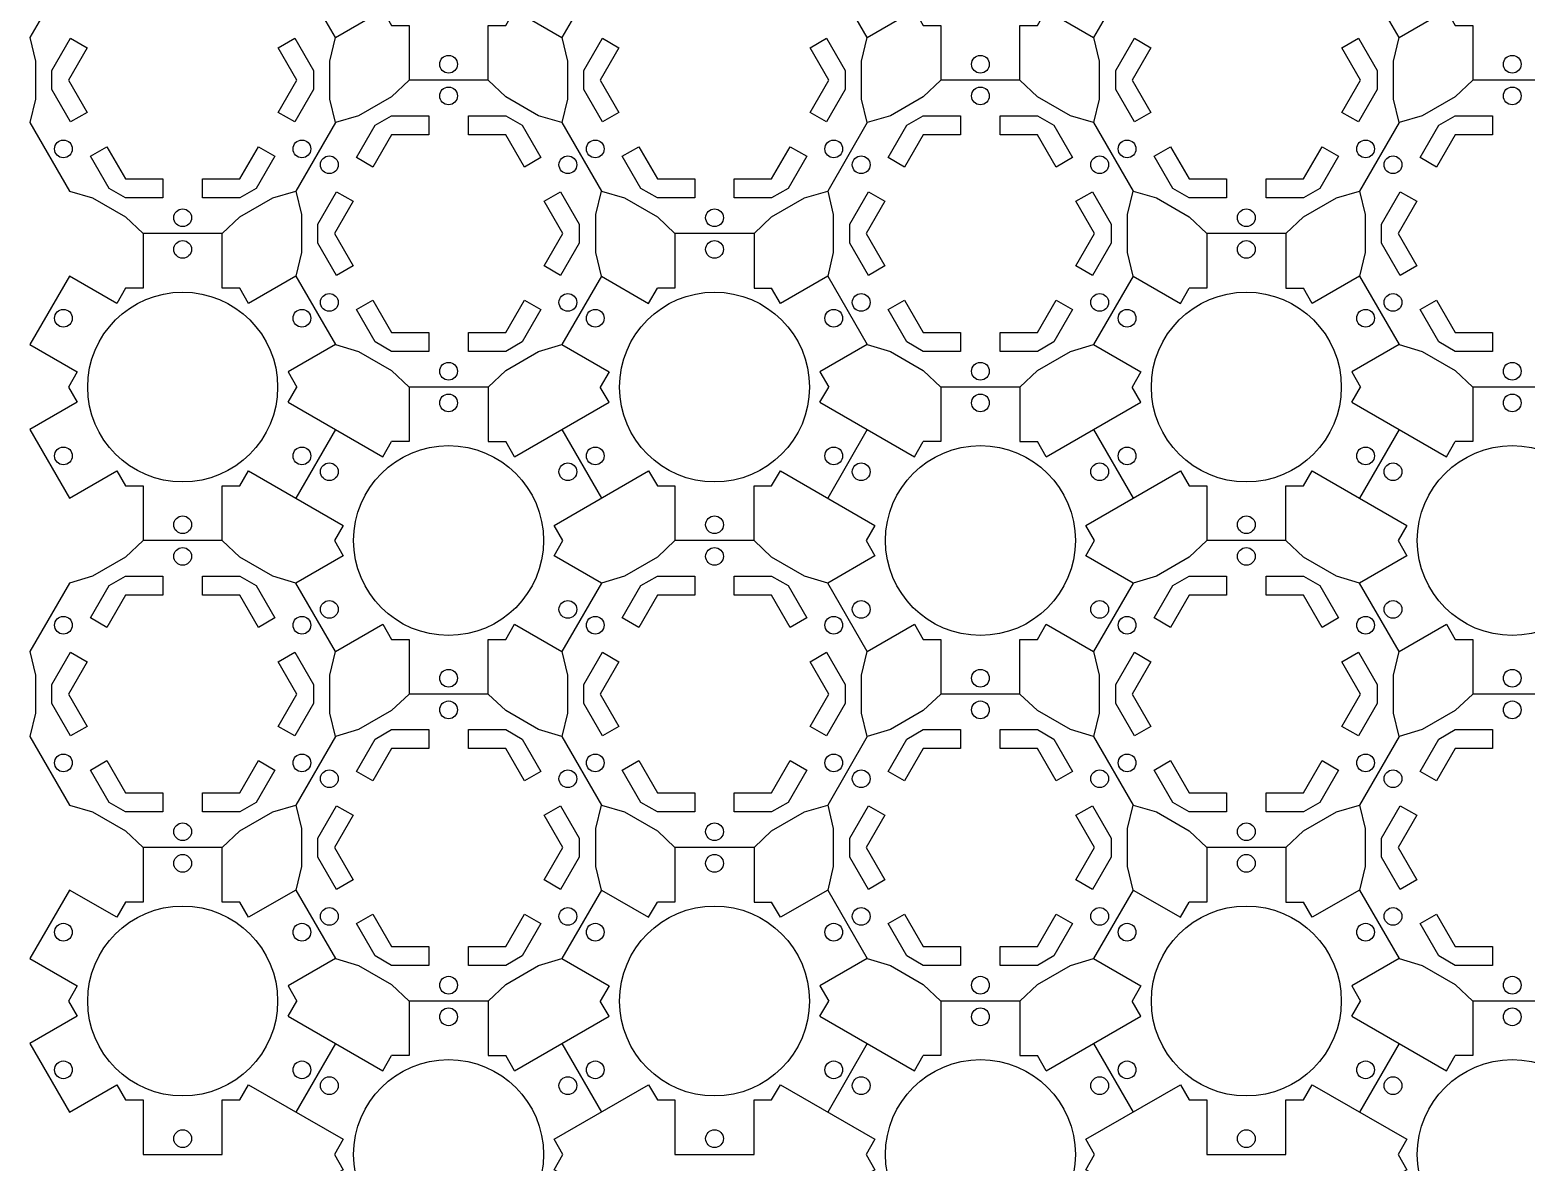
# Model space of a CAD drawing. Header units: inches. Extents: x 0.1 to 23.9, y 0.6 to 24.
# Drawn here: x 0.07 to 9.53, y 8.45 to 15.61 of the extents above; entities that cross this region are included whole.
import ezdxf

# ---------------------------------------------------------------- set-up
doc = ezdxf.new("R2010")
doc.units = ezdxf.units.IN
doc.header["$MEASUREMENT"] = 0

msp = doc.modelspace()

# ---------------------------------------------------------------- linework, layer by layer
at = {"color": 7}
for p, q in [((2.4696, 15.2928), (2.3588, 15.1878)), ((2.9696, 15.2928), (2.4696, 15.2928)), ((3.0805, 15.1878), (2.9696, 15.2928)), ((5.8298, 15.2928), (5.719, 15.1878)), ((6.3298, 15.2928), (5.8298, 15.2928)), ((6.4406, 15.1878), (6.3298, 15.2928)), ((9.19, 15.2928), (9.0791, 15.1878)), ((9.69, 15.2928), (9.19, 15.2928)), ((2.3588, 15.1878), (2.1509, 15.0678)), ((3.2883, 15.0678), (3.0805, 15.1878)), ((5.719, 15.1878), (5.5111, 15.0678)), ((6.6485, 15.0678), (6.4406, 15.1878)), ((9.0791, 15.1878), (8.8713, 15.0678)), ((2.1509, 15.0678), (2.0046, 15.0243)), ((3.4347, 15.0243), (3.2883, 15.0678)), ((5.5111, 15.0678), (5.3648, 15.0243)), ((6.7948, 15.0243), (6.6485, 15.0678)), ((8.8713, 15.0678), (8.7249, 15.0243)), ((2.0046, 15.0243), (1.7546, 14.5913)), ((5.3648, 15.0243), (5.1148, 14.5913)), ((8.7249, 15.0243), (8.4749, 14.5913)), ((1.7546, 14.5913), (1.7901, 14.4428)), ((5.1148, 14.5913), (5.1503, 14.4428)), ((8.4749, 14.5913), (8.5104, 14.4428)), ((1.7901, 14.4428), (1.7901, 14.2028)), ((5.1503, 14.4428), (5.1503, 14.2028)), ((8.5104, 14.4428), (8.5104, 14.2028)), ((4.1497, 14.3228), (4.1497, 13.9778)), ((4.6497, 14.3228), (4.1497, 14.3228)), ((4.6497, 14.3228), (4.6497, 13.9778)), ((7.5099, 14.3228), (7.5099, 13.9778)), ((8.0099, 14.3228), (7.5099, 14.3228)), ((8.0099, 14.3228), (8.0099, 13.9778)), ((1.7901, 14.2028), (1.7546, 14.0543)), ((5.1503, 14.2028), (5.1148, 14.0543)), ((8.5104, 14.2028), (8.4749, 14.0543)), ((1.7546, 14.0543), (2.0046, 13.6213)), ((3.6847, 14.0543), (3.4347, 13.6213)), ((3.6847, 14.0543), (3.9834, 13.8818)), ((5.1148, 14.0543), (4.816, 13.8818)), ((5.1148, 14.0543), (5.3648, 13.6213)), ((7.0448, 14.0543), (6.7948, 13.6213)), ((7.0448, 14.0543), (7.3436, 13.8818)), ((8.4749, 14.0543), (8.1762, 13.8818)), ((8.4749, 14.0543), (8.7249, 13.6213)), ((3.9834, 13.8818), (4.0389, 13.9778)), ((4.1497, 13.9778), (4.0389, 13.9778)), ((4.6497, 13.9778), (4.7606, 13.9778)), ((4.816, 13.8818), (4.7606, 13.9778)), ((7.3436, 13.8818), (7.399, 13.9778)), ((7.5099, 13.9778), (7.399, 13.9778)), ((8.0099, 13.9778), (8.1207, 13.9778)), ((8.1762, 13.8818), (8.1207, 13.9778)), ((2.0046, 13.6213), (1.7058, 13.4488)), ((2.0046, 13.6213), (2.1509, 13.5778)), ((3.4347, 13.6213), (3.7334, 13.4488)), ((5.3648, 13.6213), (5.066, 13.4488)), ((5.3648, 13.6213), (5.5111, 13.5778)), ((6.7948, 13.6213), (7.0936, 13.4488)), ((8.7249, 13.6213), (8.4262, 13.4488)), ((8.7249, 13.6213), (8.8713, 13.5778)), ((2.1509, 13.5778), (2.3588, 13.4578)), ((5.5111, 13.5778), (5.719, 13.4578)), ((8.8713, 13.5778), (9.0791, 13.4578)), ((1.7058, 13.4488), (1.7612, 13.3528)), ((2.3588, 13.4578), (2.4696, 13.3528)), ((3.7334, 13.4488), (3.678, 13.3528)), ((5.066, 13.4488), (5.1214, 13.3528)), ((5.719, 13.4578), (5.8298, 13.3528)), ((7.0936, 13.4488), (7.0382, 13.3528)), ((8.4262, 13.4488), (8.4816, 13.3528)), ((9.0791, 13.4578), (9.19, 13.3528)), ((1.7058, 13.2568), (1.7612, 13.3528)), ((2.4696, 13.3528), (2.4696, 13.0078)), ((2.9696, 13.3528), (2.4696, 13.3528)), ((2.9696, 13.3528), (2.9696, 13.0078)), ((3.7334, 13.2568), (3.678, 13.3528)), ((5.066, 13.2568), (5.1214, 13.3528)), ((5.8298, 13.3528), (5.8298, 13.0078)), ((6.3298, 13.3528), (5.8298, 13.3528)), ((6.3298, 13.3528), (6.3298, 13.0078)), ((7.0936, 13.2568), (7.0382, 13.3528)), ((8.4262, 13.2568), (8.4816, 13.3528)), ((9.19, 13.3528), (9.19, 13.0078)), ((9.69, 13.3528), (9.19, 13.3528)), ((1.7058, 13.2568), (2.3034, 12.9118)), ((3.1359, 12.9118), (3.7334, 13.2568)), ((5.066, 13.2568), (5.6635, 12.9118)), ((6.4961, 12.9118), (7.0936, 13.2568)), ((8.4262, 13.2568), (9.0237, 12.9118)), ((2.0046, 13.0843), (1.7546, 12.6513)), ((3.4347, 13.0843), (3.6847, 12.6513)), ((5.3648, 13.0843), (5.1148, 12.6513)), ((6.7948, 13.0843), (7.0448, 12.6513)), ((8.7249, 13.0843), (8.4749, 12.6513)), ((2.3034, 12.9118), (2.3588, 13.0078)), ((2.4696, 13.0078), (2.3588, 13.0078)), ((2.9696, 13.0078), (3.0805, 13.0078)), ((3.1359, 12.9118), (3.0805, 13.0078)), ((5.6635, 12.9118), (5.719, 13.0078)), ((5.8298, 13.0078), (5.719, 13.0078)), ((6.3298, 13.0078), (6.4406, 13.0078)), ((6.4961, 12.9118), (6.4406, 13.0078)), ((9.0237, 12.9118), (9.0791, 13.0078)), ((9.19, 13.0078), (9.0791, 13.0078)), ((2.4696, 11.4128), (2.3588, 11.3078)), ((2.9696, 11.4128), (2.4696, 11.4128)), ((3.0805, 11.3078), (2.9696, 11.4128)), ((5.8298, 11.4128), (5.719, 11.3078)), ((6.3298, 11.4128), (5.8298, 11.4128)), ((6.4406, 11.3078), (6.3298, 11.4128)), ((9.19, 11.4128), (9.0791, 11.3078)), ((9.69, 11.4128), (9.19, 11.4128)), ((2.3588, 11.3078), (2.1509, 11.1878)), ((3.2883, 11.1878), (3.0805, 11.3078)), ((5.719, 11.3078), (5.5111, 11.1878)), ((6.6485, 11.1878), (6.4406, 11.3078)), ((9.0791, 11.3078), (8.8713, 11.1878)), ((2.1509, 11.1878), (2.0046, 11.1443)), ((3.4347, 11.1443), (3.2883, 11.1878)), ((5.5111, 11.1878), (5.3648, 11.1443)), ((6.7948, 11.1443), (6.6485, 11.1878)), ((8.8713, 11.1878), (8.7249, 11.1443)), ((2.0046, 11.1443), (1.7546, 10.7113)), ((5.3648, 11.1443), (5.1148, 10.7113)), ((8.7249, 11.1443), (8.4749, 10.7113)), ((1.7546, 10.7113), (1.7901, 10.5628)), ((5.1148, 10.7113), (5.1503, 10.5628)), ((8.4749, 10.7113), (8.5104, 10.5628)), ((1.7901, 10.5628), (1.7901, 10.3228)), ((5.1503, 10.5628), (5.1503, 10.3228)), ((8.5104, 10.5628), (8.5104, 10.3228)), ((4.1497, 10.4428), (4.1497, 10.0978)), ((4.6497, 10.4428), (4.1497, 10.4428)), ((4.6497, 10.4428), (4.6497, 10.0978)), ((7.5099, 10.4428), (7.5099, 10.0978)), ((8.0099, 10.4428), (7.5099, 10.4428)), ((8.0099, 10.4428), (8.0099, 10.0978)), ((1.7901, 10.3228), (1.7546, 10.1743)), ((5.1503, 10.3228), (5.1148, 10.1743)), ((8.5104, 10.3228), (8.4749, 10.1743)), ((1.7546, 10.1743), (2.0046, 9.7413)), ((3.6847, 10.1743), (3.4347, 9.7413)), ((3.6847, 10.1743), (3.9834, 10.0018)), ((5.1148, 10.1743), (4.816, 10.0018)), ((5.1148, 10.1743), (5.3648, 9.7413)), ((7.0448, 10.1743), (6.7948, 9.7413)), ((7.0448, 10.1743), (7.3436, 10.0018)), ((8.4749, 10.1743), (8.1762, 10.0018)), ((8.4749, 10.1743), (8.7249, 9.7413)), ((3.9834, 10.0018), (4.0389, 10.0978)), ((4.1497, 10.0978), (4.0389, 10.0978)), ((4.6497, 10.0978), (4.7606, 10.0978)), ((4.816, 10.0018), (4.7606, 10.0978)), ((7.3436, 10.0018), (7.399, 10.0978)), ((7.5099, 10.0978), (7.399, 10.0978)), ((8.0099, 10.0978), (8.1207, 10.0978)), ((8.1762, 10.0018), (8.1207, 10.0978)), ((2.0046, 9.7413), (1.7058, 9.5688)), ((2.0046, 9.7413), (2.1509, 9.6978)), ((3.4347, 9.7413), (3.7334, 9.5688)), ((5.3648, 9.7413), (5.066, 9.5688)), ((5.3648, 9.7413), (5.5111, 9.6978)), ((6.7948, 9.7413), (7.0936, 9.5688)), ((8.7249, 9.7413), (8.4262, 9.5688)), ((8.7249, 9.7413), (8.8713, 9.6978)), ((2.1509, 9.6978), (2.3588, 9.5778)), ((5.5111, 9.6978), (5.719, 9.5778)), ((8.8713, 9.6978), (9.0791, 9.5778)), ((1.7058, 9.5688), (1.7612, 9.4728)), ((2.3588, 9.5778), (2.4696, 9.4728)), ((3.7334, 9.5688), (3.678, 9.4728)), ((5.066, 9.5688), (5.1214, 9.4728)), ((5.719, 9.5778), (5.8298, 9.4728)), ((7.0936, 9.5688), (7.0382, 9.4728)), ((8.4262, 9.5688), (8.4816, 9.4728)), ((9.0791, 9.5778), (9.19, 9.4728)), ((1.7058, 9.3768), (1.7612, 9.4728)), ((2.4696, 9.4728), (2.4696, 9.1278)), ((2.9696, 9.4728), (2.4696, 9.4728)), ((2.9696, 9.4728), (2.9696, 9.1278)), ((3.7334, 9.3768), (3.678, 9.4728)), ((5.066, 9.3768), (5.1214, 9.4728)), ((5.8298, 9.4728), (5.8298, 9.1278)), ((6.3298, 9.4728), (5.8298, 9.4728)), ((6.3298, 9.4728), (6.3298, 9.1278)), ((7.0936, 9.3768), (7.0382, 9.4728)), ((8.4262, 9.3768), (8.4816, 9.4728)), ((9.19, 9.4728), (9.19, 9.1278)), ((9.69, 9.4728), (9.19, 9.4728)), ((1.7058, 9.3768), (2.3034, 9.0318)), ((3.1359, 9.0318), (3.7334, 9.3768)), ((5.066, 9.3768), (5.6635, 9.0318)), ((6.4961, 9.0318), (7.0936, 9.3768)), ((8.4262, 9.3768), (9.0237, 9.0318)), ((2.0046, 9.2043), (1.7546, 8.7713)), ((3.4347, 9.2043), (3.6847, 8.7713)), ((5.3648, 9.2043), (5.1148, 8.7713)), ((6.7948, 9.2043), (7.0448, 8.7713)), ((8.7249, 9.2043), (8.4749, 8.7713)), ((2.3034, 9.0318), (2.3588, 9.1278)), ((2.4696, 9.1278), (2.3588, 9.1278)), ((2.9696, 9.1278), (3.0805, 9.1278)), ((3.1359, 9.0318), (3.0805, 9.1278)), ((5.6635, 9.0318), (5.719, 9.1278)), ((5.8298, 9.1278), (5.719, 9.1278)), ((6.3298, 9.1278), (6.4406, 9.1278)), ((6.4961, 9.0318), (6.4406, 9.1278)), ((9.0237, 9.0318), (9.0791, 9.1278)), ((9.19, 9.1278), (9.0791, 9.1278))]:
    msp.add_line(p, q, dxfattribs=at)
for points in [[(2.0046, 15.0243), (1.9691, 15.1728), (1.9691, 15.4128), (2.0046, 15.5613), (1.7546, 15.9943), (1.6082, 16.0378), (1.4004, 16.1578), (1.2895, 16.2628), (0.7895, 16.2628), (0.6787, 16.1578), (0.4708, 16.0378), (0.3245, 15.9943), (0.0745, 15.5613), (0.11, 15.4128), (0.11, 15.1728), (0.0745, 15.0243), (0.3245, 14.5913), (0.4708, 14.5478), (0.6787, 14.4278), (0.7895, 14.3228)], [(5.3648, 15.0243), (5.3292, 15.1728), (5.3292, 15.4128), (5.3648, 15.5613), (5.1148, 15.9943), (4.9684, 16.0378), (4.7606, 16.1578), (4.6497, 16.2628), (4.1497, 16.2628), (4.0389, 16.1578), (3.831, 16.0378), (3.6847, 15.9943), (3.4347, 15.5613), (3.4702, 15.4128), (3.4702, 15.1728), (3.4347, 15.0243), (3.6847, 14.5913)], [(8.7249, 15.0243), (8.6894, 15.1728), (8.6894, 15.4128), (8.7249, 15.5613), (8.4749, 15.9943), (8.3286, 16.0378), (8.1207, 16.1578), (8.0099, 16.2628), (7.5099, 16.2628), (7.399, 16.1578), (7.1912, 16.0378), (7.0448, 15.9943), (6.7948, 15.5613), (6.8304, 15.4128), (6.8304, 15.1728), (6.7948, 15.0243), (7.0448, 14.5913)], [(2.0046, 15.5613), (2.3034, 15.7338), (2.3588, 15.6378), (2.4696, 15.6378), (2.4696, 15.2928)], [(2.9696, 15.2928), (2.9696, 15.6378), (3.0805, 15.6378), (3.1359, 15.7338), (3.4347, 15.5613)], [(5.3648, 15.5613), (5.6635, 15.7338), (5.719, 15.6378), (5.8298, 15.6378), (5.8298, 15.2928)], [(6.3298, 15.2928), (6.3298, 15.6378), (6.4406, 15.6378), (6.4961, 15.7338), (6.7948, 15.5613)], [(8.7249, 15.5613), (9.0237, 15.7338), (9.0791, 15.6378), (9.19, 15.6378), (9.19, 15.2928)], [(1.2895, 14.3228), (1.4004, 14.4278), (1.6082, 14.5478), (1.7546, 14.5913)], [(3.6847, 14.0543), (3.6492, 14.2028), (3.6492, 14.4428), (3.6847, 14.5913), (3.831, 14.5478), (4.0389, 14.4278), (4.1497, 14.3228)], [(4.6497, 14.3228), (4.7606, 14.4278), (4.9684, 14.5478), (5.1148, 14.5913)], [(7.0448, 14.0543), (7.0093, 14.2028), (7.0093, 14.4428), (7.0448, 14.5913), (7.1912, 14.5478), (7.399, 14.4278), (7.5099, 14.3228)], [(8.0099, 14.3228), (8.1207, 14.4278), (8.3286, 14.5478), (8.4749, 14.5913)], [(1.7546, 14.0543), (1.4558, 13.8818), (1.4004, 13.9778), (1.2895, 13.9778), (1.2895, 14.3228), (0.7895, 14.3228), (0.7895, 13.9778), (0.6787, 13.9778), (0.6233, 13.8818), (0.3245, 14.0543), (0.0745, 13.6213), (0.3733, 13.4488), (0.3178, 13.3528), (0.3733, 13.2568), (0.0745, 13.0843), (0.3245, 12.6513), (0.6233, 12.8238), (0.6787, 12.7278), (0.7895, 12.7278), (0.7895, 12.3828)], [(2.9696, 13.3528), (3.0805, 13.4578), (3.2883, 13.5778), (3.4347, 13.6213)], [(6.3298, 13.3528), (6.4406, 13.4578), (6.6485, 13.5778), (6.7948, 13.6213)], [(1.2895, 12.3828), (1.2895, 12.7278), (1.4004, 12.7278), (1.4558, 12.8238), (2.0534, 12.4788), (1.9979, 12.3828), (2.0534, 12.2868), (1.7546, 12.1143)], [(3.6847, 12.1143), (3.3859, 12.2868), (3.4413, 12.3828), (3.3859, 12.4788), (3.9834, 12.8238), (4.0389, 12.7278), (4.1497, 12.7278), (4.1497, 12.3828)], [(4.6497, 12.3828), (4.6497, 12.7278), (4.7606, 12.7278), (4.816, 12.8238), (5.4135, 12.4788), (5.3581, 12.3828), (5.4135, 12.2868), (5.1148, 12.1143)], [(7.0448, 12.1143), (6.7461, 12.2868), (6.8015, 12.3828), (6.7461, 12.4788), (7.3436, 12.8238), (7.399, 12.7278), (7.5099, 12.7278), (7.5099, 12.3828)], [(8.0099, 12.3828), (8.0099, 12.7278), (8.1207, 12.7278), (8.1762, 12.8238), (8.7737, 12.4788), (8.7183, 12.3828), (8.7737, 12.2868), (8.4749, 12.1143)], [(2.0046, 11.1443), (1.9691, 11.2928), (1.9691, 11.5328), (2.0046, 11.6813), (1.7546, 12.1143), (1.6082, 12.1578), (1.4004, 12.2778), (1.2895, 12.3828), (0.7895, 12.3828), (0.6787, 12.2778), (0.4708, 12.1578), (0.3245, 12.1143), (0.0745, 11.6813), (0.11, 11.5328), (0.11, 11.2928), (0.0745, 11.1443), (0.3245, 10.7113), (0.4708, 10.6678), (0.6787, 10.5478), (0.7895, 10.4428)], [(5.3648, 11.1443), (5.3292, 11.2928), (5.3292, 11.5328), (5.3648, 11.6813), (5.1148, 12.1143), (4.9684, 12.1578), (4.7606, 12.2778), (4.6497, 12.3828), (4.1497, 12.3828), (4.0389, 12.2778), (3.831, 12.1578), (3.6847, 12.1143), (3.4347, 11.6813), (3.4702, 11.5328), (3.4702, 11.2928), (3.4347, 11.1443), (3.6847, 10.7113)], [(8.7249, 11.1443), (8.6894, 11.2928), (8.6894, 11.5328), (8.7249, 11.6813), (8.4749, 12.1143), (8.3286, 12.1578), (8.1207, 12.2778), (8.0099, 12.3828), (7.5099, 12.3828), (7.399, 12.2778), (7.1912, 12.1578), (7.0448, 12.1143), (6.7948, 11.6813), (6.8304, 11.5328), (6.8304, 11.2928), (6.7948, 11.1443), (7.0448, 10.7113)], [(2.0046, 11.6813), (2.3034, 11.8538), (2.3588, 11.7578), (2.4696, 11.7578), (2.4696, 11.4128)], [(2.9696, 11.4128), (2.9696, 11.7578), (3.0805, 11.7578), (3.1359, 11.8538), (3.4347, 11.6813)], [(5.3648, 11.6813), (5.6635, 11.8538), (5.719, 11.7578), (5.8298, 11.7578), (5.8298, 11.4128)], [(6.3298, 11.4128), (6.3298, 11.7578), (6.4406, 11.7578), (6.4961, 11.8538), (6.7948, 11.6813)], [(8.7249, 11.6813), (9.0237, 11.8538), (9.0791, 11.7578), (9.19, 11.7578), (9.19, 11.4128)], [(1.2895, 10.4428), (1.4004, 10.5478), (1.6082, 10.6678), (1.7546, 10.7113)], [(3.6847, 10.1743), (3.6492, 10.3228), (3.6492, 10.5628), (3.6847, 10.7113), (3.831, 10.6678), (4.0389, 10.5478), (4.1497, 10.4428)], [(4.6497, 10.4428), (4.7606, 10.5478), (4.9684, 10.6678), (5.1148, 10.7113)], [(7.0448, 10.1743), (7.0093, 10.3228), (7.0093, 10.5628), (7.0448, 10.7113), (7.1912, 10.6678), (7.399, 10.5478), (7.5099, 10.4428)], [(8.0099, 10.4428), (8.1207, 10.5478), (8.3286, 10.6678), (8.4749, 10.7113)], [(1.7546, 10.1743), (1.4558, 10.0018), (1.4004, 10.0978), (1.2895, 10.0978), (1.2895, 10.4428), (0.7895, 10.4428), (0.7895, 10.0978), (0.6787, 10.0978), (0.6233, 10.0018), (0.3245, 10.1743), (0.0745, 9.7413), (0.3733, 9.5688), (0.3178, 9.4728), (0.3733, 9.3768), (0.0745, 9.2043), (0.3245, 8.7713), (0.6233, 8.9438), (0.6787, 8.8478), (0.7895, 8.8478), (0.7895, 8.5028), (1.2895, 8.5028), (1.2895, 8.8478), (1.4004, 8.8478), (1.4558, 8.9438)], [(2.9696, 9.4728), (3.0805, 9.5778), (3.2883, 9.6978), (3.4347, 9.7413)], [(6.3298, 9.4728), (6.4406, 9.5778), (6.6485, 9.6978), (6.7948, 9.7413)], [(1.4558, 8.9438), (2.0534, 8.5988), (1.9979, 8.5028), (2.0534, 8.4068), (1.7546, 8.2343), (2.0046, 7.8013), (2.3034, 7.9738), (2.3588, 7.8778), (2.4696, 7.8778), (2.4696, 7.5328), (2.9696, 7.5328), (2.9696, 7.8778), (3.0805, 7.8778), (3.1359, 7.9738), (3.4347, 7.8013), (3.6847, 8.2343), (3.3859, 8.4068), (3.4413, 8.5028), (3.3859, 8.5988)], [(3.3859, 8.5988), (3.9834, 8.9438), (4.0389, 8.8478), (4.1497, 8.8478), (4.1497, 8.5028), (4.6497, 8.5028), (4.6497, 8.8478), (4.7606, 8.8478), (4.816, 8.9438), (5.4135, 8.5988), (5.3581, 8.5028), (5.4135, 8.4068), (5.1148, 8.2343), (5.3648, 7.8013), (5.6635, 7.9738), (5.719, 7.8778), (5.8298, 7.8778), (5.8298, 7.5328), (6.3298, 7.5328), (6.3298, 7.8778), (6.4406, 7.8778), (6.4961, 7.9738)], [(6.4961, 7.9738), (6.7948, 7.8013), (7.0448, 8.2343), (6.7461, 8.4068), (6.8015, 8.5028), (6.7461, 8.5988), (7.3436, 8.9438), (7.399, 8.8478), (7.5099, 8.8478), (7.5099, 8.5028), (8.0099, 8.5028), (8.0099, 8.8478), (8.1207, 8.8478), (8.1762, 8.9438)], [(8.1762, 8.9438), (8.7737, 8.5988), (8.7183, 8.5028), (8.7737, 8.4068), (8.4749, 8.2343), (8.7249, 7.8013), (9.0237, 7.9738), (9.0791, 7.8778), (9.19, 7.8778), (9.19, 7.5328), (9.69, 7.5328), (9.69, 7.8778), (9.8008, 7.8778), (9.8562, 7.9738), (10.155, 7.8013), (10.405, 8.2343), (10.1062, 8.4068), (10.1617, 8.5028), (10.1062, 8.5988)]]:
    msp.add_lwpolyline(points, dxfattribs=at)
for points in [[(0.2139, 15.2328), (0.2139, 15.3528), (0.3318, 15.557), (0.4358, 15.497), (0.3178, 15.2928), (0.4358, 15.0885), (0.3318, 15.0285)], [(1.8651, 15.3528), (1.8651, 15.2328), (1.7472, 15.0285), (1.6433, 15.0885), (1.7612, 15.2928), (1.6433, 15.497), (1.7472, 15.557)], [(3.5741, 15.2328), (3.5741, 15.3528), (3.692, 15.557), (3.7959, 15.497), (3.678, 15.2928), (3.7959, 15.0885), (3.692, 15.0285)], [(5.2253, 15.3528), (5.2253, 15.2328), (5.1074, 15.0285), (5.0035, 15.0885), (5.1214, 15.2928), (5.0035, 15.497), (5.1074, 15.557)], [(6.9343, 15.2328), (6.9343, 15.3528), (7.0522, 15.557), (7.1561, 15.497), (7.0382, 15.2928), (7.1561, 15.0885), (7.0522, 15.0285)], [(8.5855, 15.3528), (8.5855, 15.2328), (8.4676, 15.0285), (8.3637, 15.0885), (8.4816, 15.2928), (8.3637, 15.497), (8.4676, 15.557)], [(2.2549, 15.0078), (2.3588, 15.0678), (2.5946, 15.0678), (2.5946, 14.9478), (2.3588, 14.9478), (2.2409, 14.7435), (2.1369, 14.8035)], [(3.0805, 15.0678), (3.1844, 15.0078), (3.3023, 14.8035), (3.1984, 14.7435), (3.0805, 14.9478), (2.8446, 14.9478), (2.8446, 15.0678)], [(5.615, 15.0078), (5.719, 15.0678), (5.9548, 15.0678), (5.9548, 14.9478), (5.719, 14.9478), (5.601, 14.7435), (5.4971, 14.8035)], [(6.4406, 15.0678), (6.5446, 15.0078), (6.6625, 14.8035), (6.5586, 14.7435), (6.4406, 14.9478), (6.2048, 14.9478), (6.2048, 15.0678)], [(8.9752, 15.0078), (9.0791, 15.0678), (9.315, 15.0678), (9.315, 14.9478), (9.0791, 14.9478), (8.9612, 14.7435), (8.8573, 14.8035)], [(0.6787, 14.6678), (0.9145, 14.6678), (0.9145, 14.5478), (0.6787, 14.5478), (0.5748, 14.6078), (0.4568, 14.812), (0.5608, 14.872)], [(1.5043, 14.6078), (1.4004, 14.5478), (1.1645, 14.5478), (1.1645, 14.6678), (1.4004, 14.6678), (1.5183, 14.872), (1.6222, 14.812)], [(4.0389, 14.6678), (4.2747, 14.6678), (4.2747, 14.5478), (4.0389, 14.5478), (3.9349, 14.6078), (3.817, 14.812), (3.9209, 14.872)], [(4.8645, 14.6078), (4.7606, 14.5478), (4.5247, 14.5478), (4.5247, 14.6678), (4.7606, 14.6678), (4.8785, 14.872), (4.9824, 14.812)], [(7.399, 14.6678), (7.6349, 14.6678), (7.6349, 14.5478), (7.399, 14.5478), (7.2951, 14.6078), (7.1772, 14.812), (7.2811, 14.872)], [(8.2247, 14.6078), (8.1207, 14.5478), (7.8849, 14.5478), (7.8849, 14.6678), (8.1207, 14.6678), (8.2387, 14.872), (8.3426, 14.812)], [(1.894, 14.2628), (1.894, 14.3828), (2.0119, 14.587), (2.1159, 14.527), (1.9979, 14.3228), (2.1159, 14.1185), (2.0119, 14.0585)], [(3.5452, 14.3828), (3.5452, 14.2628), (3.4273, 14.0585), (3.3234, 14.1185), (3.4413, 14.3228), (3.3234, 14.527), (3.4273, 14.587)], [(5.2542, 14.2628), (5.2542, 14.3828), (5.3721, 14.587), (5.476, 14.527), (5.3581, 14.3228), (5.476, 14.1185), (5.3721, 14.0585)], [(6.9054, 14.3828), (6.9054, 14.2628), (6.7875, 14.0585), (6.6836, 14.1185), (6.8015, 14.3228), (6.6836, 14.527), (6.7875, 14.587)], [(8.6144, 14.2628), (8.6144, 14.3828), (8.7323, 14.587), (8.8362, 14.527), (8.7183, 14.3228), (8.8362, 14.1185), (8.7323, 14.0585)], [(2.3588, 13.6978), (2.5946, 13.6978), (2.5946, 13.5778), (2.3588, 13.5778), (2.2549, 13.6378), (2.1369, 13.842), (2.2409, 13.902)], [(3.1844, 13.6378), (3.0805, 13.5778), (2.8446, 13.5778), (2.8446, 13.6978), (3.0805, 13.6978), (3.1984, 13.902), (3.3023, 13.842)], [(5.719, 13.6978), (5.9548, 13.6978), (5.9548, 13.5778), (5.719, 13.5778), (5.615, 13.6378), (5.4971, 13.842), (5.601, 13.902)], [(6.5446, 13.6378), (6.4406, 13.5778), (6.2048, 13.5778), (6.2048, 13.6978), (6.4406, 13.6978), (6.5586, 13.902), (6.6625, 13.842)], [(9.0791, 13.6978), (9.315, 13.6978), (9.315, 13.5778), (9.0791, 13.5778), (8.9752, 13.6378), (8.8573, 13.842), (8.9612, 13.902)], [(0.5748, 12.0978), (0.6787, 12.1578), (0.9145, 12.1578), (0.9145, 12.0378), (0.6787, 12.0378), (0.5608, 11.8335), (0.4568, 11.8935)], [(1.4004, 12.1578), (1.5043, 12.0978), (1.6222, 11.8935), (1.5183, 11.8335), (1.4004, 12.0378), (1.1645, 12.0378), (1.1645, 12.1578)], [(3.9349, 12.0978), (4.0389, 12.1578), (4.2747, 12.1578), (4.2747, 12.0378), (4.0389, 12.0378), (3.9209, 11.8335), (3.817, 11.8935)], [(4.7606, 12.1578), (4.8645, 12.0978), (4.9824, 11.8935), (4.8785, 11.8335), (4.7606, 12.0378), (4.5247, 12.0378), (4.5247, 12.1578)], [(7.2951, 12.0978), (7.399, 12.1578), (7.6349, 12.1578), (7.6349, 12.0378), (7.399, 12.0378), (7.2811, 11.8335), (7.1772, 11.8935)], [(8.1207, 12.1578), (8.2247, 12.0978), (8.3426, 11.8935), (8.2387, 11.8335), (8.1207, 12.0378), (7.8849, 12.0378), (7.8849, 12.1578)], [(0.2139, 11.3528), (0.2139, 11.4728), (0.3318, 11.677), (0.4358, 11.617), (0.3178, 11.4128), (0.4358, 11.2085), (0.3318, 11.1485)], [(1.8651, 11.4728), (1.8651, 11.3528), (1.7472, 11.1485), (1.6433, 11.2085), (1.7612, 11.4128), (1.6433, 11.617), (1.7472, 11.677)], [(3.5741, 11.3528), (3.5741, 11.4728), (3.692, 11.677), (3.7959, 11.617), (3.678, 11.4128), (3.7959, 11.2085), (3.692, 11.1485)], [(5.2253, 11.4728), (5.2253, 11.3528), (5.1074, 11.1485), (5.0035, 11.2085), (5.1214, 11.4128), (5.0035, 11.617), (5.1074, 11.677)], [(6.9343, 11.3528), (6.9343, 11.4728), (7.0522, 11.677), (7.1561, 11.617), (7.0382, 11.4128), (7.1561, 11.2085), (7.0522, 11.1485)], [(8.5855, 11.4728), (8.5855, 11.3528), (8.4676, 11.1485), (8.3637, 11.2085), (8.4816, 11.4128), (8.3637, 11.617), (8.4676, 11.677)], [(2.2549, 11.1278), (2.3588, 11.1878), (2.5946, 11.1878), (2.5946, 11.0678), (2.3588, 11.0678), (2.2409, 10.8635), (2.1369, 10.9235)], [(3.0805, 11.1878), (3.1844, 11.1278), (3.3023, 10.9235), (3.1984, 10.8635), (3.0805, 11.0678), (2.8446, 11.0678), (2.8446, 11.1878)], [(5.615, 11.1278), (5.719, 11.1878), (5.9548, 11.1878), (5.9548, 11.0678), (5.719, 11.0678), (5.601, 10.8635), (5.4971, 10.9235)], [(6.4406, 11.1878), (6.5446, 11.1278), (6.6625, 10.9235), (6.5586, 10.8635), (6.4406, 11.0678), (6.2048, 11.0678), (6.2048, 11.1878)], [(8.9752, 11.1278), (9.0791, 11.1878), (9.315, 11.1878), (9.315, 11.0678), (9.0791, 11.0678), (8.9612, 10.8635), (8.8573, 10.9235)], [(0.6787, 10.7878), (0.9145, 10.7878), (0.9145, 10.6678), (0.6787, 10.6678), (0.5748, 10.7278), (0.4568, 10.932), (0.5608, 10.992)], [(1.5043, 10.7278), (1.4004, 10.6678), (1.1645, 10.6678), (1.1645, 10.7878), (1.4004, 10.7878), (1.5183, 10.992), (1.6222, 10.932)], [(4.0389, 10.7878), (4.2747, 10.7878), (4.2747, 10.6678), (4.0389, 10.6678), (3.9349, 10.7278), (3.817, 10.932), (3.9209, 10.992)], [(4.8645, 10.7278), (4.7606, 10.6678), (4.5247, 10.6678), (4.5247, 10.7878), (4.7606, 10.7878), (4.8785, 10.992), (4.9824, 10.932)], [(7.399, 10.7878), (7.6349, 10.7878), (7.6349, 10.6678), (7.399, 10.6678), (7.2951, 10.7278), (7.1772, 10.932), (7.2811, 10.992)], [(8.2247, 10.7278), (8.1207, 10.6678), (7.8849, 10.6678), (7.8849, 10.7878), (8.1207, 10.7878), (8.2387, 10.992), (8.3426, 10.932)], [(1.894, 10.3828), (1.894, 10.5028), (2.0119, 10.707), (2.1159, 10.647), (1.9979, 10.4428), (2.1159, 10.2385), (2.0119, 10.1785)], [(3.5452, 10.5028), (3.5452, 10.3828), (3.4273, 10.1785), (3.3234, 10.2385), (3.4413, 10.4428), (3.3234, 10.647), (3.4273, 10.707)], [(5.2542, 10.3828), (5.2542, 10.5028), (5.3721, 10.707), (5.476, 10.647), (5.3581, 10.4428), (5.476, 10.2385), (5.3721, 10.1785)], [(6.9054, 10.5028), (6.9054, 10.3828), (6.7875, 10.1785), (6.6836, 10.2385), (6.8015, 10.4428), (6.6836, 10.647), (6.7875, 10.707)], [(8.6144, 10.3828), (8.6144, 10.5028), (8.7323, 10.707), (8.8362, 10.647), (8.7183, 10.4428), (8.8362, 10.2385), (8.7323, 10.1785)], [(2.3588, 9.8178), (2.5946, 9.8178), (2.5946, 9.6978), (2.3588, 9.6978), (2.2549, 9.7578), (2.1369, 9.962), (2.2409, 10.022)], [(3.1844, 9.7578), (3.0805, 9.6978), (2.8446, 9.6978), (2.8446, 9.8178), (3.0805, 9.8178), (3.1984, 10.022), (3.3023, 9.962)], [(5.719, 9.8178), (5.9548, 9.8178), (5.9548, 9.6978), (5.719, 9.6978), (5.615, 9.7578), (5.4971, 9.962), (5.601, 10.022)], [(6.5446, 9.7578), (6.4406, 9.6978), (6.2048, 9.6978), (6.2048, 9.8178), (6.4406, 9.8178), (6.5586, 10.022), (6.6625, 9.962)], [(9.0791, 9.8178), (9.315, 9.8178), (9.315, 9.6978), (9.0791, 9.6978), (8.9752, 9.7578), (8.8573, 9.962), (8.9612, 10.022)]]:
    msp.add_lwpolyline(points, close=True, dxfattribs=at)
for centre, radius in [((2.7196, 15.3928), 0.056), ((6.0798, 15.3928), 0.056), ((9.44, 15.3928), 0.056), ((2.7196, 15.1928), 0.056), ((6.0798, 15.1928), 0.056), ((9.44, 15.1928), 0.056), ((0.2861, 14.8578), 0.056), ((1.793, 14.8578), 0.056), ((3.6463, 14.8578), 0.056), ((5.1532, 14.8578), 0.056), ((7.0064, 14.8578), 0.056), ((8.5133, 14.8578), 0.056), ((1.9662, 14.7578), 0.056), ((3.4731, 14.7578), 0.056), ((5.3264, 14.7578), 0.056), ((6.8332, 14.7578), 0.056), ((8.6865, 14.7578), 0.056), ((1.0395, 14.4228), 0.056), ((4.3997, 14.4228), 0.056), ((7.7599, 14.4228), 0.056), ((1.0395, 14.2228), 0.056), ((4.3997, 14.2228), 0.056), ((7.7599, 14.2228), 0.056), ((1.0395, 13.3528), 0.6), ((1.9662, 13.8878), 0.056), ((3.4731, 13.8878), 0.056), ((4.3997, 13.3528), 0.6), ((5.3264, 13.8878), 0.056), ((6.8332, 13.8878), 0.056), ((7.7599, 13.3528), 0.6), ((8.6865, 13.8878), 0.056), ((0.2861, 13.7878), 0.056), ((1.793, 13.7878), 0.056), ((3.6463, 13.7878), 0.056), ((5.1532, 13.7878), 0.056), ((7.0064, 13.7878), 0.056), ((8.5133, 13.7878), 0.056), ((2.7196, 13.4528), 0.056), ((6.0798, 13.4528), 0.056), ((9.44, 13.4528), 0.056), ((2.7196, 13.2528), 0.056), ((6.0798, 13.2528), 0.056), ((9.44, 13.2528), 0.056), ((0.2861, 12.9178), 0.056), ((1.793, 12.9178), 0.056), ((2.7196, 12.3828), 0.6), ((3.6463, 12.9178), 0.056), ((5.1532, 12.9178), 0.056), ((6.0798, 12.3828), 0.6), ((7.0064, 12.9178), 0.056), ((8.5133, 12.9178), 0.056), ((9.44, 12.3828), 0.6), ((1.9662, 12.8178), 0.056), ((3.4731, 12.8178), 0.056), ((5.3264, 12.8178), 0.056), ((6.8332, 12.8178), 0.056), ((8.6865, 12.8178), 0.056), ((1.0395, 12.4828), 0.056), ((4.3997, 12.4828), 0.056), ((7.7599, 12.4828), 0.056), ((1.0395, 12.2828), 0.056), ((4.3997, 12.2828), 0.056), ((7.7599, 12.2828), 0.056), ((1.9662, 11.9478), 0.056), ((3.4731, 11.9478), 0.056), ((5.3264, 11.9478), 0.056), ((6.8332, 11.9478), 0.056), ((8.6865, 11.9478), 0.056), ((0.2861, 11.8478), 0.056), ((1.793, 11.8478), 0.056), ((3.6463, 11.8478), 0.056), ((5.1532, 11.8478), 0.056), ((7.0064, 11.8478), 0.056), ((8.5133, 11.8478), 0.056), ((2.7196, 11.5128), 0.056), ((6.0798, 11.5128), 0.056), ((9.44, 11.5128), 0.056), ((2.7196, 11.3128), 0.056), ((6.0798, 11.3128), 0.056), ((9.44, 11.3128), 0.056), ((0.2861, 10.9778), 0.056), ((1.793, 10.9778), 0.056), ((3.6463, 10.9778), 0.056), ((5.1532, 10.9778), 0.056), ((7.0064, 10.9778), 0.056), ((8.5133, 10.9778), 0.056), ((1.9662, 10.8778), 0.056), ((3.4731, 10.8778), 0.056), ((5.3264, 10.8778), 0.056), ((6.8332, 10.8778), 0.056), ((8.6865, 10.8778), 0.056), ((1.0395, 10.5428), 0.056), ((4.3997, 10.5428), 0.056), ((7.7599, 10.5428), 0.056), ((1.0395, 10.3428), 0.056), ((4.3997, 10.3428), 0.056), ((7.7599, 10.3428), 0.056), ((1.0395, 9.4728), 0.6), ((1.9662, 10.0078), 0.056), ((3.4731, 10.0078), 0.056), ((4.3997, 9.4728), 0.6), ((5.3264, 10.0078), 0.056), ((6.8332, 10.0078), 0.056), ((7.7599, 9.4728), 0.6), ((8.6865, 10.0078), 0.056), ((0.2861, 9.9078), 0.056), ((1.793, 9.9078), 0.056), ((3.6463, 9.9078), 0.056), ((5.1532, 9.9078), 0.056), ((7.0064, 9.9078), 0.056), ((8.5133, 9.9078), 0.056), ((2.7196, 9.5728), 0.056), ((6.0798, 9.5728), 0.056), ((9.44, 9.5728), 0.056), ((2.7196, 9.3728), 0.056), ((6.0798, 9.3728), 0.056), ((9.44, 9.3728), 0.056), ((0.2861, 9.0378), 0.056), ((1.793, 9.0378), 0.056), ((2.7196, 8.5028), 0.6), ((3.6463, 9.0378), 0.056), ((5.1532, 9.0378), 0.056), ((6.0798, 8.5028), 0.6), ((7.0064, 9.0378), 0.056), ((8.5133, 9.0378), 0.056), ((9.44, 8.5028), 0.6), ((1.9662, 8.9378), 0.056), ((3.4731, 8.9378), 0.056), ((5.3264, 8.9378), 0.056), ((6.8332, 8.9378), 0.056), ((8.6865, 8.9378), 0.056), ((1.0395, 8.6028), 0.056), ((4.3997, 8.6028), 0.056), ((7.7599, 8.6028), 0.056)]:
    msp.add_circle(centre, radius, dxfattribs=at)

doc.saveas('drawing.dxf')
